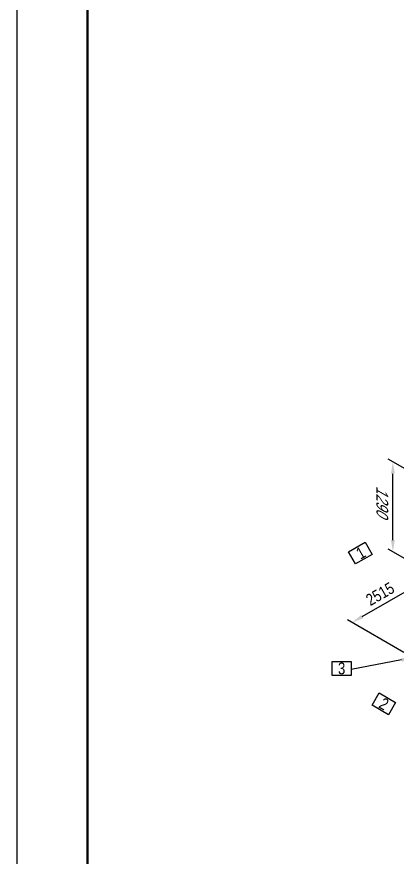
# Model space of a CAD drawing. Header units: millimetres. Extents: x 0 to 594, y 0 to 420.
# Drawn here: x 0 to 80.8, y 140.4 to 318.9 of the extents above; entities that cross this region are included whole.
import ezdxf
from ezdxf import colors
from ezdxf.entities.mleader import LeaderData, LeaderLine
from ezdxf.enums import TextEntityAlignment as Align
from ezdxf.math import Vec2, Vec3

# ---------------------------------------------------------------- set-up
doc = ezdxf.new("R2010")
doc.units = ezdxf.units.MM
doc.header["$LTSCALE"] = 0.25
doc.layers.add('주석', color=7, linetype='Continuous')
doc.layers.add('치수', color=1, linetype='Continuous')
doc.styles.add('AdskIsoAnnotation', font='arial.ttf', dxfattribs={"width": 0.8, "height": 1})
doc.styles.add('AdskIsoMetric', font='arial.ttf', dxfattribs={"width": 0.8, "height": 2.5})
doc.styles.add('AdskIsoMetric-30', font='arial.ttf', dxfattribs={"width": 0.8, "height": 2.5})
doc.styles.add('AdskIsoMetric30', font='arial.ttf', dxfattribs={"width": 0.8, "oblique": 30, "height": 2.5})
doc.styles.get("Standard").update_dxf_attribs({"font": 'arial.ttf'})
doc.dimstyles.new('AdskIsoMetric', dxfattribs={"dimtxt": 2.5, "dimasz": 2.5, "dimexe": 1, "dimexo": 2, "dimgap": 0.8, "dimtad": 1, "dimdec": 0, "dimrnd": 1, "dimzin": 0, "dimdsep": 46, "dimtxsty": 'AdskIsoMetric', "dimcen": 0, "dimclrt": 7, "dimadec": 0, "dimazin": 0, "dimtfac": 1, "dimtdec": 0, "dimtmove": 1, "dimatfit": 3, "dimfxl": 0, "dimfrac": 2, "dimtolj": 1, "dimtzin": 0, "dimarcsym": 0})

# ---------------------------------------------------------------- blocks, each defined once
blk = doc.blocks.new('*D57')
at = {"layer": 'Defpoints', "color": 0}
for p in [(79.91840971834175, 224.3682671730595), (101.569044729081, 211.8682672213601), (101.5690449718447, 192.7764673658359)]:
    blk.add_point(p, dxfattribs=at)
at = {"layer": '치수', "color": 0, "lineweight": -2}
for p, q in [((99.56904472908101, 213.0229677597507), (78.91840971834175, 224.9456174422547)), ((79.91840971834176, 207.7764674576949), (79.91840971834176, 221.8682671730595)), ((99.5690449718447, 193.9311679042264), (78.91840971834176, 205.8538177268902))]:
    blk.add_line(p, q, dxfattribs=at)
at = {"layer": '치수', "color": 0}
for points in [[(79.50174305167509, 221.8682671730595), (80.33507638500843, 221.8682671730595), (79.91840971834175, 224.3682671730595)], [(79.50174305167509, 207.7764674576949), (80.33507638500843, 207.7764674576949), (79.91840971834176, 205.2764674576949)]]:
    blk.add_solid(points, dxfattribs=at)
at = {"layer": '치수', "color": 7, "insert": (77.65211015088677, 216.1308155752334), "char_height": 2.5, "attachment_point": 5, "rotation": 270, "style": 'AdskIsoMetric30'}
blk.add_mtext('\\A1;1290', dxfattribs=at)
blk = doc.blocks.new('*D58')
at = {"layer": 'Defpoints', "color": 0}
for p in [(88.57866381974289, 200.2764672007102), (101.5690449718446, 192.7764673658357), (84.22966558113636, 182.7655720072877)]:
    blk.add_point(p, dxfattribs=at)
at = {"layer": '치수', "color": 0, "lineweight": -2}
for p, q in [((99.5690449424761, 193.9311678872739), (87.57866380505861, 200.8538174614293)), ((73.40434793850967, 191.5155718421379), (86.41360031026782, 199.0264672007344)), ((82.22966555176782, 183.9202725287259), (70.23928441435034, 190.8429221028813))]:
    blk.add_line(p, q, dxfattribs=at)
at = {"layer": '치수', "color": 0}
for points in [[(86.20526697693853, 199.3873111189802), (86.62193364359713, 198.6656232824886), (88.57866381974289, 200.2764672007102)], [(73.19601460518038, 191.8764157603838), (73.61268127183898, 191.1547279238921), (71.23928442903461, 190.2655718421622)]]:
    blk.add_solid(points, dxfattribs=at)
at = {"layer": '치수', "color": 7, "insert": (77.20273368937157, 196.3254681266781), "char_height": 2.5, "attachment_point": 5, "rotation": 29.99999999935955, "style": 'AdskIsoMetric-30'}
blk.add_mtext('\\A1;2515', dxfattribs=at)
blk = doc.blocks.new('AnnoRect')
at = {"color": 0, "linetype": 'ByBlock', "lineweight": -2}
blk.add_wipeout([(-0.8095147142857141, -0.5999939999999999), (-0.8095147142857141, 0.5999939999999997), (0.8095147142857136, 0.5999939999999997), (0.8095147142857136, -0.5999939999999997)], dxfattribs=at)
blk.add_lwpolyline([(-0.8095147142857141, -0.5999939999999999), (-0.8095147142857141, 0.5999940000000001), (0.8095147142857141, 0.5999940000000004), (0.8095147142857141, -0.5999939999999997)], close=True, dxfattribs=at)
at = {"color": 0, "linetype": 'ByBlock', "lineweight": -2, "style": 'AdskIsoAnnotation', "width": 0.8}
blk.add_attdef('XX', text='', height=1, dxfattribs=at).set_placement((0, 0), align=Align.MIDDLE_CENTER)

msp = doc.modelspace()

# ---------------------------------------------------------------- block references
at = {"layer": '주석'}
ref = msp.add_blockref('AnnoRect', (78.00000000000031, 173.0000000000009), dxfattribs=dict(at, xscale=2.5, yscale=2.5, zscale=2.5, rotation=329.9982348967326))
ref.add_attrib('XX_001', '2', (76.72792223749785, 172.2851778357526), dxfattribs={"layer": '0', "color": 0, "linetype": 'ByBlock', "lineweight": -2, "height": 2.5, "rotation": 329.9982348967326, "style": 'AdskIsoAnnotation', "width": 0.8})

# ---------------------------------------------------------------- dimensions: what is measured, and where the dimension line sits
at = {"layer": '치수'}
for base, p1, p2, angle, text, override, picture, middle in [((79.91840971834175, 224.3682671730595), (101.5690449718446, 192.7764673658357), (101.569044729081, 211.86826722136), 90.00000072855022, '1290', {"dimtad": 0, "dimlfac": 67.56827589656196, "dimtxsty": 'AdskIsoMetric30', "dimse1": 0, "dimse2": 0, "dimsd1": 0, "dimsd2": 0, "dimtmove": 1}, '*D57', (77.65211015088677, 216.1308155752334)), ((88.57866381974289, 200.2764672007102), (84.22966558113636, 182.7655720072877), (101.5690449718446, 192.7764673658357), 29.99999999935955, '2515', {"dimtad": 0, "dimlfac": 125.6059977594281, "dimtxsty": 'AdskIsoMetric-30', "dimse1": 0, "dimse2": 0, "dimsd1": 0, "dimsd2": 0, "dimtmove": 1}, '*D58', (77.20273368937157, 196.3254681266781))]:
    dim = msp.add_linear_dim(base=base, p1=p1, p2=p2, angle=angle, text=text, dimstyle='AdskIsoMetric', override=override, dxfattribs=at)
    dim.commit()
    dim.dimension.update_dxf_attribs({"geometry": picture, "text_midpoint": middle, "dimtype": 160})

# ---------------------------------------------------------------- leaders
at = {"layer": '주석'}
ml = msp.add_multileader_mtext('Standard', dxfattribs=at)
ml.set_content('')
ml.set_leader_properties()
ml.build(insert=Vec2(0, 0))
ml.multileader.update_dxf_attribs({"dogleg_length": 0, "arrow_head_size": 2.5})
ctx = ml.context
ctx.base_point, ctx.arrow_head_size = Vec3(71.0475735714279, 180.2730098095236), 2.5
notes = []
notes.append((ctx, [(0, (1, 1, 0), (71.0475735714279, 180.2730098095236), (-1, 0), 0, [(0, [(84.22966558113636, 182.7655720072877)], 0, [])])]))
ctx.mtext, ml.multileader.dxf.content_type = None, 0
for ctx, leaders in notes:
    for number, flags, end, landing, length, lines in leaders:
        leader = LeaderData()
        leader.index, (leader.has_last_leader_line, leader.has_dogleg_vector, leader.attachment_direction) = number, flags
        leader.last_leader_point, leader.dogleg_vector, leader.dogleg_length = Vec3(end), Vec3(landing), length
        for number, points, colour, breaks in lines:
            line = LeaderLine()
            line.index, line.vertices, line.color, line.breaks = number, Vec3.list(points), colors.encode_raw_color(colour), breaks
            leader.lines.append(line)
        ctx.leaders.append(leader)

# ---------------------------------------------------------------- next in the draw order: block references
ref = msp.add_blockref('AnnoRect', (72.99999999999946, 205.0000000000006), dxfattribs=dict(at, xscale=2.500000000000001, yscale=2.500000000000001, zscale=2.500000000000001, rotation=30.00100615699771))
ref.add_attrib('XX_001', '1', (73.04511295507137, 203.5767492620099), dxfattribs={"layer": '0', "color": 0, "linetype": 'ByBlock', "lineweight": -2, "height": 2.500000000000001, "rotation": 30.00100615699771, "style": 'AdskIsoAnnotation', "width": 0.8})
ref = msp.add_blockref('AnnoRect', (69.02378678571382, 180.4999849999986), dxfattribs=dict(at, xscale=2.5, yscale=2.5, zscale=2.5))
ref.add_attrib('XX_001', '3', (68.25161761791028, 179.2670382060013), dxfattribs={"layer": '0', "color": 0, "linetype": 'ByBlock', "lineweight": -2, "height": 2.5, "style": 'AdskIsoAnnotation', "width": 0.8})

# ---------------------------------------------------------------- next in the draw order: linework, layer by layer
msp.add_lwpolyline([(0, 0), (594, 0), (594, 420), (0, 420)], close=True)
at = {"const_width": 0.5}
msp.add_lwpolyline([(15, 15), (579, 15), (579, 405.0000000000001), (15, 405)], close=True, dxfattribs=at)

doc.saveas('drawing.dxf')
